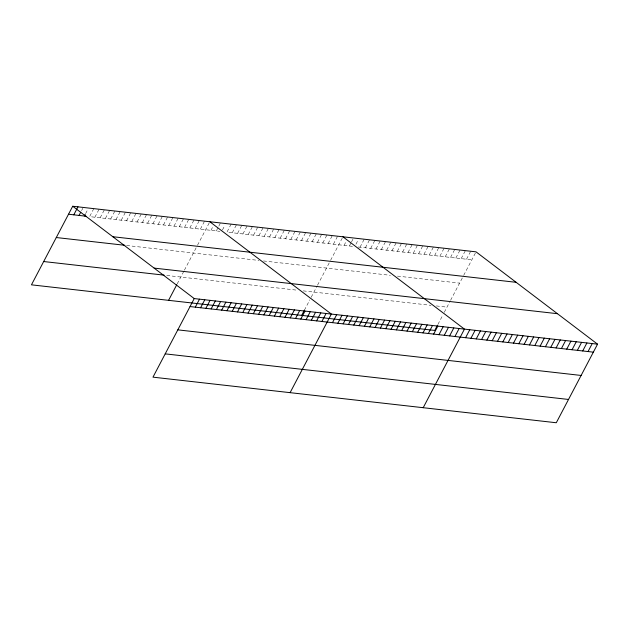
<?xml version="1.0" encoding="UTF-8"?>
<svg xmlns="http://www.w3.org/2000/svg" width="629" height="629" viewBox="0 0 629 629"><rect width="100%" height="100%" fill="white"/><g stroke="black" fill="none" stroke-linecap="round" stroke-linejoin="round"><path stroke-width="0.47" stroke-dasharray="3.15 2.36" d="M81.581 210.636L82.839 208.238M85.599 213.624L88.115 208.836M93.807 208.631L89.609 216.62L219.843 231.338M94.885 217.217L99.083 209.229M100.16 217.815L104.351 209.827M105.436 218.405L109.627 210.416M110.712 219.002L114.903 211.014M115.98 219.6L120.178 211.611M121.255 220.197L125.454 212.209M126.531 220.795L130.722 212.806M131.807 221.392L135.998 213.404M137.083 221.982L141.273 213.994M142.351 222.58L146.549 214.591M147.626 223.177L151.825 215.189M152.902 223.775L157.093 215.786M158.178 224.372L162.368 216.384M163.454 224.97L167.644 216.981M168.721 225.559L172.92 217.571M173.997 226.157L178.196 218.169M179.273 226.754L183.464 218.766M184.549 227.352L188.739 219.364M189.824 227.95L194.015 219.961M195.092 228.547L199.291 220.559M200.368 229.137L204.567 221.149M177.189 283.938L183.959 271.036M184.407 270.179L197.034 246.128M197.49 245.271L209.834 221.746M210.967 230.34L213.066 226.346M216.29 230.937L218.389 226.943M218.806 226.149L220.488 222.949M222.454 229.947L224.97 225.151M231.134 224.152L226.935 232.14L353.82 246.489M232.266 232.746L236.457 224.757M237.589 233.351L241.78 225.363M242.912 233.949L247.103 225.96M248.235 234.554L252.426 226.566M253.558 235.152L257.748 227.163M258.881 235.757L263.071 227.769M264.204 236.355L268.402 228.366M269.526 236.96L273.725 228.972M274.849 237.558L279.048 229.569M280.18 238.163L284.371 230.175M285.503 238.761L289.694 230.78M290.826 239.366L295.017 231.378M296.149 239.971L300.34 231.983M301.472 240.569L305.663 232.581M306.795 241.174L310.985 233.186M312.118 241.772L316.316 233.784M317.441 242.377L321.639 234.389M322.763 242.975L326.962 234.987M328.094 243.58L332.285 235.592M333.417 244.178L337.608 236.189M304.389 310.207L309.83 299.852M311.19 297.265L317.055 286.085M317.503 285.228L330.131 261.177M330.587 260.312L342.931 236.795M344.063 245.389L346.579 240.593M349.386 245.986L351.061 242.794M351.485 241.992L353.577 237.998M355.967 244.194L358.066 240.199M360.032 247.189L364.23 239.201M365.355 247.795L369.553 239.806M370.678 248.392L374.876 240.404M376.008 248.998L380.199 241.009M381.331 249.595L385.522 241.607M386.654 250.2L390.845 242.212M391.977 250.798L396.168 242.81M397.3 251.403L401.491 243.415M402.623 252.009L406.821 244.021M407.946 252.606L412.144 244.618M413.269 253.212L417.467 245.224M418.592 253.809L422.79 245.821M423.922 254.415L428.113 246.426M429.245 255.012L433.436 247.024M434.568 255.618L438.759 247.629M439.891 256.215L444.082 248.227M445.214 256.821L449.405 248.832M450.537 257.418L454.736 249.438M455.86 258.024L460.058 250.035M461.183 258.629L465.381 250.641M466.506 259.227L470.704 251.238M437.941 324.391L442.926 314.893M444.278 312.306L450.152 301.134M450.6 300.269L463.227 276.225M463.675 275.36L476.027 251.844M358.263 246.993L471.836 259.832M126.602 245.483L259.069 260.453M263.512 260.956L390.389 275.305M397.489 276.107L459.602 283.129M166.748 275.447L297.934 290.276M303.257 290.881L431.03 305.324M436.353 305.93L446.999 307.133"/><path stroke-width="0.94" d="M597.55 344.165L194.235 298.571L152.973 377.156L556.288 422.751L597.55 344.165L476.027 251.844L72.712 206.249L31.45 284.835L434.765 330.429L437.485 325.248M73.79 214.827L77.98 206.839M79.065 215.425L80.74 212.232M84.341 216.022L85.174 214.426M168.58 300.332L176.733 284.803M195.312 307.156L199.503 299.168M200.588 307.754L204.779 299.766M205.864 308.352L210.055 300.363M211.132 308.941L215.33 300.953M216.407 309.539L220.606 301.55M221.683 310.136L225.874 302.148M226.959 310.734L231.15 302.746M232.235 311.331L236.425 303.343M237.503 311.929L241.701 303.941M242.778 312.519L246.977 304.53M248.054 313.116L252.245 305.128M253.33 313.714L257.52 305.725M258.605 314.311L262.796 306.323M263.873 314.909L268.072 306.921M269.149 315.506L273.348 307.518M274.425 316.096L278.616 308.108M279.701 316.694L283.891 308.705M284.976 317.291L289.167 309.303M290.244 317.889L294.443 309.9M295.52 318.486L299.719 310.498M301.676 315.381L304.389 310.207M300.796 319.084L304.986 311.096M306.071 319.674L310.262 311.685M311.347 320.271L315.538 312.283M316.615 320.869L320.814 312.88M321.891 321.466L326.089 313.478M290.103 392.661L331.357 314.075L209.834 221.746M332.489 322.661L336.68 314.673M337.812 323.267L342.011 315.278M343.135 323.864L347.334 315.876M348.458 324.47L352.657 316.481M353.789 325.075L357.98 317.087M359.112 325.673L363.303 317.684M364.435 326.278L368.625 318.29M369.758 326.876L373.948 318.887M375.081 327.481L379.271 319.493M380.403 328.079L384.602 320.09M385.726 328.684L389.925 320.696M391.049 329.281L395.248 321.293M396.372 329.887L400.571 321.899M401.703 330.484L405.894 322.496M407.026 331.09L411.217 323.102M412.349 331.695L416.54 323.707M417.672 332.293L421.862 324.305M422.995 332.898L427.185 324.91M428.318 333.496L432.516 325.507M433.64 334.101L437.839 326.113M438.963 334.699L443.162 326.71M444.286 335.304L448.485 327.316M449.617 335.902L453.808 327.913M454.94 336.507L459.131 328.519M423.199 407.71L464.454 329.124L342.931 236.795M465.586 337.71L469.777 329.722M470.909 338.316L475.099 330.327M476.232 338.913L480.43 330.925M481.555 339.518L485.753 331.53M486.877 340.116L491.076 332.128M492.2 340.721L496.399 332.733M497.531 341.319L501.722 333.331M502.854 341.924L507.045 333.936M508.177 342.522L512.368 334.534M513.5 343.127L517.691 335.139M518.823 343.733L523.014 335.744M524.146 344.33L528.344 336.342M529.469 344.936L533.667 336.947M534.792 345.533L538.99 337.545M540.114 346.139L544.313 338.15M545.445 346.736L549.636 338.748M550.768 347.342L554.959 339.353M556.091 347.939L560.282 339.951M561.414 348.545L565.605 340.556M566.737 349.142L570.928 341.154M572.06 349.748L576.258 341.759M577.383 350.353L581.581 342.365M582.706 350.951L586.904 342.962M588.029 351.556L592.227 343.568M68.514 214.237L86.094 216.219M112.811 236.716L516.126 282.311M56.288 237.534L124.849 245.286M154.129 268.103L557.451 313.698M43.684 261.538L164.106 275.148M190.037 306.559L593.359 352.154M177.81 329.855L581.125 375.45M165.207 353.86L568.522 399.454M72.712 206.249L194.235 298.571"/></g></svg>
